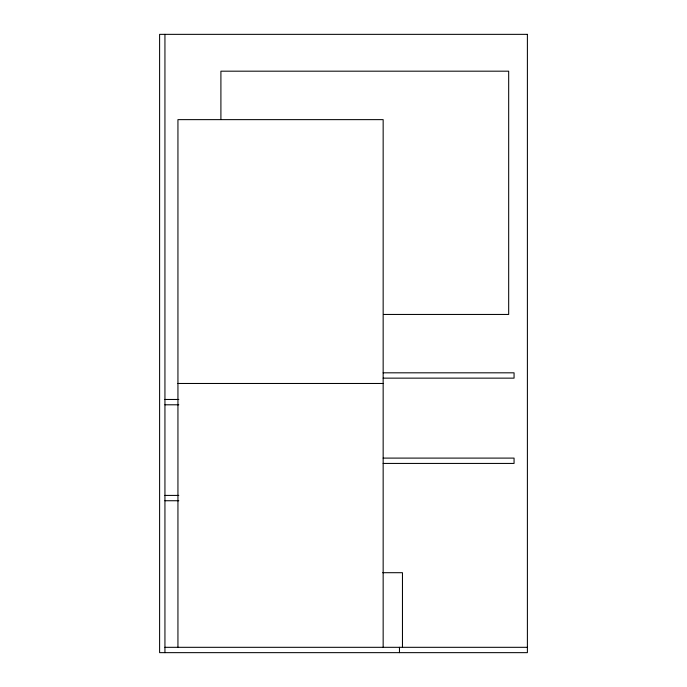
<?xml version="1.0" encoding="UTF-8"?>
<svg xmlns="http://www.w3.org/2000/svg" width="687" height="687" viewBox="0 0 687 687"><rect width="100%" height="100%" fill="white"/><g stroke="black" fill="none" stroke-linecap="round" stroke-linejoin="round"><path stroke-width="1.03" d="M383.518 314.448L508.681 314.448L508.681 71.182L220.905 71.182L220.905 119.409M383.14 372.818L514.065 372.818L514.065 378.142L383.14 378.142M177.942 383.475L383.157 383.475M164.94 399.465L178.8 399.465M164.94 404.798L178.8 404.798M383.14 458.1L514.065 458.1L514.065 463.433L383.14 463.433M164.94 495.413L178.8 495.413M164.94 500.737L178.8 500.737M382.711 572.7L402.462 572.7L402.462 647.317M164.94 647.317L527.393 647.317M399.465 647.317L399.465 652.65M383.157 647.317L383.157 119.632L177.942 119.632L177.942 647.317M164.94 34.35L164.94 652.65M527.393 34.35L159.607 34.35L159.607 652.65L527.393 652.65L527.393 34.35"/></g></svg>
